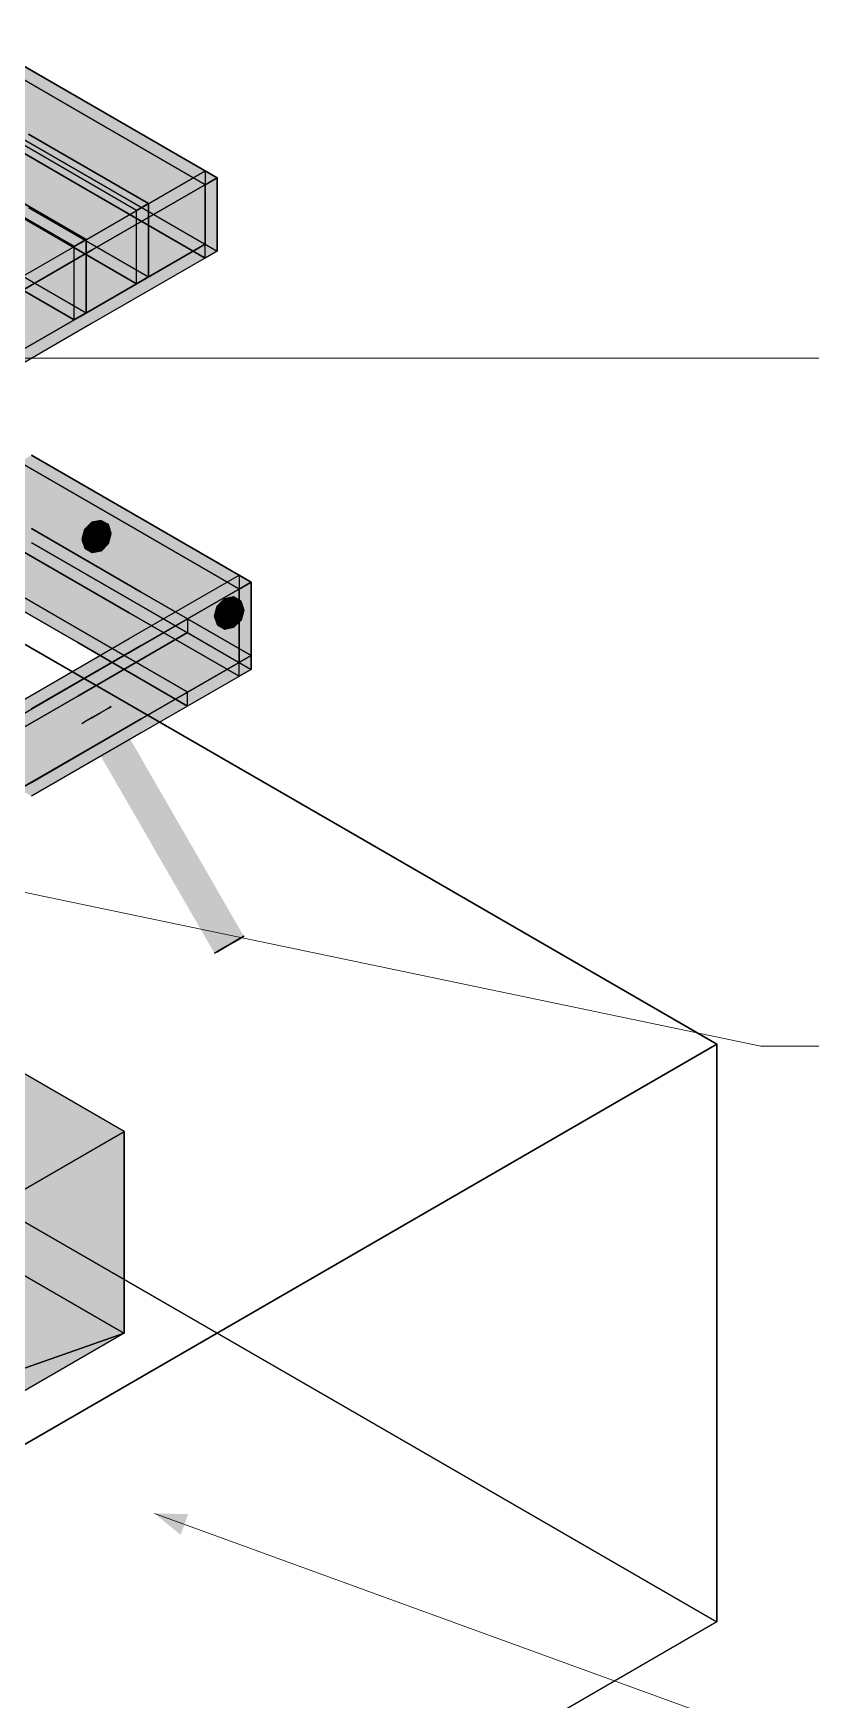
# Model space of a CAD drawing. Header units: metres. Extents: x 0 to 10.2, y 0 to 3.
# Drawn here: x 8.378 to 8.65, y 1.048 to 1.625 of the extents above; entities that cross this region are included whole.
import ezdxf

# ---------------------------------------------------------------- set-up
doc = ezdxf.new("R2010")
doc.units = ezdxf.units.M
doc.header["$LTSCALE"] = 0.25
doc.layers.add('ISO-ARISTAS', color=8, linetype='CONTINUOUS')
doc.layers.add('ISO-CONCRETO-SUP', color=254, linetype='CONTINUOUS', true_color=0xe8e8e8)
doc.layers.add('LLAMADAS', color=30, linetype='CONTINUOUS', lineweight=18)

msp = doc.modelspace()

# ---------------------------------------------------------------- linework, layer by layer
at = {"layer": 'ISO-ARISTAS', "color": 250}
for p, q in [((8.39405, 1.5976), (8.35075, 1.6226)), ((8.39405, 1.5976), (8.35075, 1.6226)), ((8.39821, 1.6), (8.3549, 1.625)), ((8.3549, 1.625), (8.39821, 1.6)), ((8.3549, 1.5996), (8.39821, 1.5746)), ((8.3549, 1.5996), (8.39821, 1.5746)), ((8.44151, 1.575), (8.39821, 1.6)), ((8.39821, 1.6), (8.44151, 1.575)), ((8.39405, 1.5722), (8.35075, 1.5972)), ((8.35075, 1.5972), (8.39405, 1.5722)), ((8.43735, 1.5726), (8.39405, 1.5976)), ((8.43735, 1.5726), (8.39405, 1.5976)), ((8.41362, 1.5637), (8.37198, 1.58774)), ((8.41362, 1.5637), (8.37198, 1.58774)), ((8.41778, 1.5661), (8.37614, 1.59014)), ((8.37614, 1.59014), (8.41778, 1.5661)), ((8.39197, 1.5512), (8.35033, 1.57524)), ((8.39197, 1.5512), (8.35033, 1.57524)), ((8.39613, 1.5536), (8.35449, 1.57764)), ((8.35449, 1.57764), (8.39613, 1.5536)), ((8.39405, 1.5524), (8.43735, 1.5774)), ((8.39405, 1.5524), (8.43735, 1.5774)), ((8.39821, 1.55), (8.44151, 1.575)), ((8.44151, 1.575), (8.39821, 1.55)), ((8.44151, 1.575), (8.43735, 1.5774)), ((8.43735, 1.5774), (8.43735, 1.552)), ((8.43735, 1.5774), (8.43735, 1.552)), ((8.43735, 1.5774), (8.44151, 1.575)), ((8.44151, 1.575), (8.43735, 1.5726)), ((8.43735, 1.5726), (8.44151, 1.575)), ((8.44151, 1.5496), (8.44151, 1.575)), ((8.44151, 1.5496), (8.44151, 1.575)), ((8.44151, 1.575), (8.44151, 1.5496)), ((8.44151, 1.575), (8.44151, 1.5496)), ((8.43735, 1.5472), (8.39405, 1.5722)), ((8.39405, 1.5722), (8.43735, 1.5472)), ((8.39821, 1.5746), (8.44151, 1.5496)), ((8.39821, 1.5746), (8.44151, 1.5496)), ((8.43735, 1.5472), (8.43735, 1.5726)), ((8.43735, 1.5472), (8.43735, 1.5726)), ((8.37614, 1.56474), (8.41778, 1.5407)), ((8.37614, 1.56474), (8.41778, 1.5407)), ((8.41778, 1.5661), (8.41362, 1.5637)), ((8.41362, 1.5637), (8.41778, 1.5661)), ((8.41362, 1.5383), (8.41362, 1.5637)), ((8.41362, 1.5383), (8.41362, 1.5637)), ((8.41778, 1.5407), (8.41778, 1.5661)), ((8.41778, 1.5661), (8.41778, 1.5407)), ((8.41362, 1.5383), (8.37198, 1.56234)), ((8.37198, 1.56234), (8.41362, 1.5383)), ((8.35075, 1.5274), (8.39405, 1.5524)), ((8.35075, 1.5274), (8.39405, 1.5524)), ((8.35449, 1.55224), (8.39613, 1.5282)), ((8.35449, 1.55224), (8.39613, 1.5282)), ((8.39613, 1.5536), (8.39197, 1.5512)), ((8.39197, 1.5512), (8.39613, 1.5536)), ((8.39405, 1.527), (8.43735, 1.552)), ((8.43735, 1.552), (8.39405, 1.527)), ((8.39613, 1.5282), (8.39613, 1.5536)), ((8.39613, 1.5536), (8.39613, 1.5282)), ((8.43735, 1.552), (8.44151, 1.5496)), ((8.43735, 1.552), (8.44151, 1.5496)), ((8.39197, 1.5258), (8.35033, 1.54984)), ((8.35033, 1.54984), (8.39197, 1.5258)), ((8.3549, 1.525), (8.39821, 1.55)), ((8.39821, 1.55), (8.3549, 1.525)), ((8.39197, 1.5258), (8.39197, 1.5512)), ((8.39197, 1.5258), (8.39197, 1.5512)), ((8.44151, 1.5496), (8.39821, 1.5246)), ((8.44151, 1.5496), (8.39821, 1.5246)), ((8.44151, 1.5496), (8.43735, 1.5472)), ((8.44151, 1.5496), (8.43735, 1.5472)), ((8.41778, 1.5407), (8.41362, 1.5383)), ((8.41778, 1.5407), (8.41362, 1.5383)), ((8.35075, 1.502), (8.39405, 1.527)), ((8.39405, 1.527), (8.35075, 1.502)), ((8.39821, 1.5246), (8.3549, 1.4996)), ((8.39821, 1.5246), (8.3549, 1.4996)), ((8.39613, 1.5282), (8.39197, 1.5258)), ((8.39613, 1.5282), (8.39197, 1.5258)), ((8.41524, 1.45697), (8.37719, 1.47893)), ((8.37719, 1.47893), (8.41524, 1.45697)), ((8.41108, 1.45457), (8.37303, 1.47653)), ((8.41108, 1.45457), (8.37303, 1.47653)), ((8.39813, 1.45573), (8.39561, 1.4532)), ((8.39813, 1.45573), (8.39561, 1.4532)), ((8.40127, 1.45638), (8.39813, 1.45573)), ((8.40127, 1.45638), (8.39813, 1.45573)), ((8.40384, 1.4549), (8.40127, 1.45638)), ((8.40384, 1.4549), (8.40127, 1.45638)), ((8.40485, 1.45185), (8.40384, 1.4549)), ((8.40485, 1.45185), (8.40384, 1.4549)), ((8.44913, 1.4326), (8.41108, 1.45457)), ((8.44913, 1.4326), (8.41108, 1.45457)), ((8.45328, 1.435), (8.41524, 1.45697)), ((8.41524, 1.45697), (8.45328, 1.435)), ((8.41524, 1.43157), (8.37719, 1.45353)), ((8.37719, 1.45353), (8.41524, 1.43157)), ((8.37719, 1.44873), (8.41524, 1.42677)), ((8.37719, 1.44873), (8.41524, 1.42677)), ((8.37719, 1.44873), (8.41524, 1.42677)), ((8.37719, 1.44873), (8.41524, 1.42677)), ((8.39561, 1.4532), (8.39467, 1.44975)), ((8.39561, 1.4532), (8.39467, 1.44975)), ((8.39467, 1.44975), (8.39568, 1.4467)), ((8.39467, 1.44975), (8.39568, 1.4467)), ((8.4014, 1.44587), (8.40392, 1.4484)), ((8.4014, 1.44587), (8.40392, 1.4484)), ((8.40392, 1.4484), (8.40485, 1.45185)), ((8.40392, 1.4484), (8.40485, 1.45185)), ((8.41108, 1.42437), (8.37303, 1.44633)), ((8.37303, 1.44633), (8.41108, 1.42437)), ((8.39568, 1.4467), (8.39825, 1.44522)), ((8.39568, 1.4467), (8.39825, 1.44522)), ((8.39825, 1.44522), (8.4014, 1.44587)), ((8.39825, 1.44522), (8.4014, 1.44587)), ((8.39324, 1.41887), (8.35519, 1.44083)), ((8.39324, 1.41887), (8.35519, 1.44083)), ((8.41108, 1.41543), (8.44913, 1.4374)), ((8.41108, 1.41543), (8.44913, 1.4374)), ((8.45328, 1.435), (8.44913, 1.4374)), ((8.44913, 1.4374), (8.44913, 1.4072)), ((8.44913, 1.4374), (8.44913, 1.4072)), ((8.44913, 1.4374), (8.45328, 1.435)), ((8.39324, 1.41407), (8.35519, 1.43603)), ((8.35519, 1.43603), (8.39324, 1.41407)), ((8.41524, 1.41303), (8.45328, 1.435)), ((8.45328, 1.435), (8.41524, 1.41303)), ((8.45328, 1.4096), (8.41524, 1.43157)), ((8.41524, 1.43157), (8.45328, 1.4096)), ((8.45328, 1.435), (8.44913, 1.4326)), ((8.44913, 1.4326), (8.45328, 1.435)), ((8.44913, 1.4024), (8.44913, 1.4326)), ((8.44913, 1.4024), (8.44913, 1.4326)), ((8.45328, 1.4048), (8.45328, 1.435)), ((8.45328, 1.4048), (8.45328, 1.435)), ((8.45328, 1.435), (8.45328, 1.4048)), ((8.45328, 1.435), (8.45328, 1.4048)), ((8.48481, 1.35), (8.3549, 1.425)), ((8.3549, 1.425), (8.48481, 1.35)), ((8.41524, 1.42677), (8.45328, 1.4048)), ((8.41524, 1.42677), (8.45328, 1.4048)), ((8.41524, 1.42677), (8.45328, 1.4048)), ((8.41524, 1.42677), (8.45328, 1.4048)), ((8.44153, 1.42668), (8.4406, 1.42323)), ((8.4406, 1.42323), (8.44153, 1.42668)), ((8.44406, 1.42922), (8.44153, 1.42668)), ((8.44153, 1.42668), (8.44406, 1.42922)), ((8.4472, 1.42987), (8.44406, 1.42922)), ((8.44406, 1.42922), (8.4472, 1.42987)), ((8.44977, 1.42838), (8.4472, 1.42987)), ((8.4472, 1.42987), (8.44977, 1.42838)), ((8.45078, 1.42533), (8.44977, 1.42838)), ((8.44977, 1.42838), (8.45078, 1.42533)), ((8.44985, 1.42188), (8.45078, 1.42533)), ((8.45078, 1.42533), (8.44985, 1.42188)), ((8.39324, 1.40033), (8.43129, 1.4223)), ((8.39324, 1.40033), (8.43129, 1.4223)), ((8.44913, 1.4024), (8.41108, 1.42437)), ((8.41108, 1.42437), (8.44913, 1.4024)), ((8.45328, 1.4096), (8.43129, 1.4223)), ((8.43129, 1.4223), (8.43129, 1.4175)), ((8.43129, 1.4223), (8.43129, 1.4175)), ((8.43129, 1.4223), (8.45328, 1.4096)), ((8.4406, 1.42323), (8.44161, 1.42018)), ((8.44161, 1.42018), (8.4406, 1.42323)), ((8.44161, 1.42018), (8.44418, 1.4187)), ((8.44418, 1.4187), (8.44161, 1.42018)), ((8.44418, 1.4187), (8.44733, 1.41935)), ((8.44733, 1.41935), (8.44418, 1.4187)), ((8.44733, 1.41935), (8.44985, 1.42188)), ((8.44985, 1.42188), (8.44733, 1.41935)), ((8.37303, 1.39347), (8.41108, 1.41543)), ((8.37303, 1.39347), (8.41108, 1.41543)), ((8.43129, 1.3969), (8.39324, 1.41887)), ((8.43129, 1.3969), (8.39324, 1.41887)), ((8.43129, 1.4175), (8.39324, 1.39553)), ((8.39324, 1.39553), (8.43129, 1.4175)), ((8.43129, 1.3921), (8.39324, 1.41407)), ((8.39324, 1.41407), (8.43129, 1.3921)), ((8.43129, 1.4175), (8.45328, 1.4048)), ((8.43129, 1.4175), (8.45328, 1.4048)), ((8.37719, 1.39107), (8.41524, 1.41303)), ((8.41524, 1.41303), (8.37719, 1.39107)), ((8.45328, 1.4096), (8.41524, 1.38763)), ((8.41524, 1.38763), (8.45328, 1.4096)), ((8.45328, 1.4096), (8.43129, 1.3969)), ((8.43129, 1.3969), (8.45328, 1.4096)), ((8.45328, 1.4048), (8.45328, 1.4096)), ((8.45328, 1.4048), (8.45328, 1.4096)), ((8.45328, 1.4096), (8.45328, 1.4048)), ((8.45328, 1.4096), (8.45328, 1.4048)), ((8.41108, 1.38523), (8.44913, 1.4072)), ((8.44913, 1.4072), (8.41108, 1.38523)), ((8.45328, 1.4048), (8.41524, 1.38283)), ((8.45328, 1.4048), (8.41524, 1.38283)), ((8.45328, 1.4048), (8.41524, 1.38283)), ((8.45328, 1.4048), (8.41524, 1.38283)), ((8.45328, 1.4048), (8.43129, 1.3921)), ((8.45328, 1.4048), (8.43129, 1.3921)), ((8.44913, 1.4072), (8.45328, 1.4048)), ((8.44913, 1.4072), (8.45328, 1.4048)), ((8.45328, 1.4048), (8.44913, 1.4024)), ((8.45328, 1.4048), (8.44913, 1.4024)), ((8.35519, 1.37837), (8.39324, 1.40033)), ((8.35519, 1.37837), (8.39324, 1.40033)), ((8.43129, 1.3921), (8.43129, 1.3969)), ((8.43129, 1.3921), (8.43129, 1.3969)), ((8.39324, 1.39553), (8.35519, 1.37357)), ((8.35519, 1.37357), (8.39324, 1.39553)), ((8.40127, 1.38987), (8.40384, 1.39136)), ((8.40127, 1.38987), (8.40384, 1.39136)), ((8.40392, 1.3914), (8.4014, 1.38994)), ((8.40392, 1.3914), (8.4014, 1.38994)), ((8.40384, 1.39136), (8.40485, 1.39194)), ((8.40384, 1.39136), (8.40485, 1.39194)), ((8.40485, 1.39194), (8.40392, 1.3914)), ((8.40485, 1.39194), (8.40392, 1.3914)), ((8.37303, 1.36327), (8.41108, 1.38523)), ((8.41108, 1.38523), (8.37303, 1.36327)), ((8.41524, 1.38763), (8.37719, 1.36567)), ((8.37719, 1.36567), (8.41524, 1.38763)), ((8.39568, 1.38664), (8.39467, 1.38606)), ((8.39568, 1.38664), (8.39467, 1.38606)), ((8.39467, 1.38606), (8.39561, 1.3866)), ((8.39467, 1.38606), (8.39561, 1.3866)), ((8.39561, 1.3866), (8.39813, 1.38806)), ((8.39561, 1.3866), (8.39813, 1.38806)), ((8.39825, 1.38813), (8.39568, 1.38664)), ((8.39825, 1.38813), (8.39568, 1.38664)), ((8.39813, 1.38806), (8.40127, 1.38987)), ((8.39813, 1.38806), (8.40127, 1.38987)), ((8.4014, 1.38994), (8.39825, 1.38813)), ((8.4014, 1.38994), (8.39825, 1.38813)), ((8.41524, 1.38283), (8.37719, 1.36087)), ((8.41524, 1.38283), (8.37719, 1.36087)), ((8.41524, 1.38283), (8.37719, 1.36087)), ((8.41524, 1.38283), (8.37719, 1.36087)), ((8.61471, 1.275), (8.48481, 1.35)), ((8.48481, 1.35), (8.61471, 1.275)), ((8.44406, 1.30851), (8.4472, 1.31032)), ((8.4472, 1.31032), (8.44406, 1.30851)), ((8.44418, 1.30858), (8.44733, 1.31039)), ((8.44733, 1.31039), (8.44418, 1.30858)), ((8.4472, 1.31032), (8.44977, 1.31181)), ((8.44977, 1.31181), (8.4472, 1.31032)), ((8.44733, 1.31039), (8.44985, 1.31185)), ((8.44985, 1.31185), (8.44733, 1.31039)), ((8.44977, 1.31181), (8.45078, 1.31239)), ((8.45078, 1.31239), (8.44977, 1.31181)), ((8.44985, 1.31185), (8.45078, 1.31239)), ((8.45078, 1.31239), (8.44985, 1.31185)), ((8.4406, 1.30651), (8.44161, 1.30709)), ((8.44161, 1.30709), (8.4406, 1.30651)), ((8.4406, 1.30651), (8.44153, 1.30705)), ((8.44153, 1.30705), (8.4406, 1.30651)), ((8.44153, 1.30705), (8.44406, 1.30851)), ((8.44406, 1.30851), (8.44153, 1.30705)), ((8.44161, 1.30709), (8.44418, 1.30858)), ((8.44418, 1.30858), (8.44161, 1.30709)), ((8.61471, 1.275), (8.48481, 1.2)), ((8.48481, 1.2), (8.61471, 1.275)), ((8.61471, 1.175), (8.61471, 1.275)), ((8.61471, 1.275), (8.61471, 1.175)), ((8.40929, 1.2448), (8.36322, 1.2714)), ((8.36322, 1.2182), (8.40929, 1.2448)), ((8.40929, 1.2099), (8.40929, 1.2448)), ((8.40929, 1.2448), (8.40929, 1.2099)), ((8.3549, 1.225), (8.48481, 1.15)), ((8.3549, 1.225), (8.48481, 1.15)), ((8.40929, 1.175), (8.40929, 1.2099)), ((8.40929, 1.2099), (8.40929, 1.175)), ((8.48481, 1.2), (8.3549, 1.125)), ((8.3549, 1.125), (8.48481, 1.2)), ((8.36322, 1.2016), (8.40929, 1.175)), ((8.36322, 1.2016), (8.40929, 1.175)), ((8.40929, 1.175), (8.36322, 1.1484)), ((8.40929, 1.175), (8.36322, 1.1484)), ((8.40929, 1.175), (8.36651, 1.16)), ((8.36651, 1.16), (8.40929, 1.175)), ((8.61471, 1.075), (8.61471, 1.175)), ((8.61471, 1.175), (8.61471, 1.075)), ((8.48481, 1.15), (8.61471, 1.075)), ((8.48481, 1.15), (8.61471, 1.075)), ((8.61471, 1.075), (8.48481, 1)), ((8.61471, 1.075), (8.48481, 1))]:
    msp.add_line(p, q, dxfattribs=at)
at = {"layer": 'ISO-CONCRETO-SUP', "true_color": 0x4b505d}
for points in [[(8.3549, 1.625), (8.39821, 1.6), (8.35075, 1.6226), (8.39405, 1.5976)], [(8.3549, 1.5996), (8.39821, 1.5746), (8.35075, 1.5972), (8.39405, 1.5722)], [(8.39821, 1.6), (8.44151, 1.575), (8.39405, 1.5976), (8.43735, 1.5726)], [(8.37614, 1.59014), (8.41778, 1.5661), (8.37198, 1.58774), (8.41362, 1.5637)], [(8.35449, 1.57764), (8.39613, 1.5536), (8.35033, 1.57524), (8.39197, 1.5512)], [(8.43735, 1.5774), (8.44151, 1.575), (8.39405, 1.5524), (8.39821, 1.55)], [(8.39821, 1.5746), (8.44151, 1.5496), (8.39405, 1.5722), (8.43735, 1.5472)], [(8.37614, 1.56474), (8.41778, 1.5407), (8.37198, 1.56234), (8.41362, 1.5383)], [(8.35449, 1.55224), (8.39613, 1.5282), (8.35033, 1.54984), (8.39197, 1.5258)], [(8.39405, 1.5524), (8.39821, 1.55), (8.35075, 1.5274), (8.3549, 1.525)], [(8.43735, 1.552), (8.44151, 1.5496), (8.39405, 1.527), (8.39821, 1.5246)], [(8.39405, 1.527), (8.39821, 1.5246), (8.35075, 1.502), (8.3549, 1.4996)]]:
    msp.add_solid(points, dxfattribs=at)
at = {"layer": 'ISO-CONCRETO-SUP', "true_color": 0x444854}
for points in [[(8.35075, 1.5972), (8.39405, 1.5722), (8.35075, 1.6226), (8.39405, 1.5976)], [(8.3549, 1.5996), (8.39821, 1.5746), (8.3549, 1.625), (8.39821, 1.6)], [(8.39821, 1.5746), (8.44151, 1.5496), (8.39821, 1.6), (8.44151, 1.575)], [(8.39405, 1.5722), (8.43735, 1.5472), (8.39405, 1.5976), (8.43735, 1.5726)], [(8.37198, 1.56234), (8.41362, 1.5383), (8.37198, 1.58774), (8.41362, 1.5637)], [(8.37614, 1.56474), (8.41778, 1.5407), (8.37614, 1.59014), (8.41778, 1.5661)], [(8.35033, 1.54984), (8.39197, 1.5258), (8.35033, 1.57524), (8.39197, 1.5512)], [(8.35449, 1.55224), (8.39613, 1.5282), (8.35449, 1.57764), (8.39613, 1.5536)], [(8.43735, 1.552), (8.44151, 1.5496), (8.43735, 1.5774), (8.44151, 1.575)]]:
    msp.add_solid(points, dxfattribs=at)
at = {"layer": 'ISO-CONCRETO-SUP', "true_color": 0x3d414b}
for points in [[(8.43735, 1.552), (8.39405, 1.527), (8.43735, 1.5774), (8.39405, 1.5524)], [(8.44151, 1.5496), (8.39821, 1.5246), (8.44151, 1.575), (8.39821, 1.55)], [(8.44151, 1.5496), (8.43735, 1.5472), (8.44151, 1.575), (8.43735, 1.5726)], [(8.41778, 1.5407), (8.41362, 1.5383), (8.41778, 1.5661), (8.41362, 1.5637)], [(8.39405, 1.527), (8.35075, 1.502), (8.39405, 1.5524), (8.35075, 1.5274)], [(8.39613, 1.5282), (8.39197, 1.5258), (8.39613, 1.5536), (8.39197, 1.5512)], [(8.39821, 1.5246), (8.3549, 1.4996), (8.39821, 1.55), (8.3549, 1.525)]]:
    msp.add_solid(points, dxfattribs=at)
at = {"layer": 'ISO-CONCRETO-SUP', "true_color": 0x7d8ca3}
for points in [[(8.37719, 1.47893), (8.41524, 1.45697), (8.37303, 1.47653), (8.41108, 1.45457)], [(8.41524, 1.45697), (8.45328, 1.435), (8.41108, 1.45457), (8.44913, 1.4326)], [(8.37719, 1.45353), (8.41524, 1.43157), (8.35519, 1.44083), (8.39324, 1.41887)], [(8.37719, 1.44873), (8.41524, 1.42677), (8.35519, 1.43603), (8.39324, 1.41407)], [(8.37719, 1.44873), (8.41524, 1.42677), (8.37303, 1.44633), (8.41108, 1.42437)], [(8.44913, 1.4374), (8.45328, 1.435), (8.41108, 1.41543), (8.41524, 1.41303)], [(8.41524, 1.43157), (8.45328, 1.4096), (8.39324, 1.41887), (8.43129, 1.3969)], [(8.41524, 1.42677), (8.45328, 1.4048), (8.39324, 1.41407), (8.43129, 1.3921)], [(8.41524, 1.42677), (8.45328, 1.4048), (8.41108, 1.42437), (8.44913, 1.4024)], [(8.43129, 1.4223), (8.45328, 1.4096), (8.39324, 1.40033), (8.41524, 1.38763)], [(8.41108, 1.41543), (8.41524, 1.41303), (8.37303, 1.39347), (8.37719, 1.39107)], [(8.43129, 1.4175), (8.45328, 1.4048), (8.39324, 1.39553), (8.41524, 1.38283)], [(8.44913, 1.4072), (8.45328, 1.4048), (8.41108, 1.38523), (8.41524, 1.38283)], [(8.39324, 1.40033), (8.41524, 1.38763), (8.35519, 1.37837), (8.37719, 1.36567)], [(8.39324, 1.39553), (8.41524, 1.38283), (8.35519, 1.37357), (8.37719, 1.36087)], [(8.41108, 1.38523), (8.41524, 1.38283), (8.37303, 1.36327), (8.37719, 1.36087)]]:
    msp.add_solid(points, dxfattribs=at)
at = {"layer": 'ISO-CONCRETO-SUP', "true_color": 0x717e93}
for points in [[(8.37719, 1.44873), (8.41524, 1.42677), (8.37719, 1.47893), (8.41524, 1.45697)], [(8.37303, 1.44633), (8.41108, 1.42437), (8.37303, 1.47653), (8.41108, 1.45457)], [(8.41108, 1.42437), (8.44913, 1.4024), (8.41108, 1.45457), (8.44913, 1.4326)], [(8.41524, 1.42677), (8.45328, 1.4048), (8.41524, 1.45697), (8.45328, 1.435)], [(8.37719, 1.44873), (8.41524, 1.42677), (8.37719, 1.45353), (8.41524, 1.43157)], [(8.35519, 1.43603), (8.39324, 1.41407), (8.35519, 1.44083), (8.39324, 1.41887)], [(8.44913, 1.4072), (8.45328, 1.4048), (8.44913, 1.4374), (8.45328, 1.435)], [(8.41524, 1.42677), (8.45328, 1.4048), (8.41524, 1.43157), (8.45328, 1.4096)], [(8.43129, 1.4175), (8.45328, 1.4048), (8.43129, 1.4223), (8.45328, 1.4096)], [(8.39324, 1.41407), (8.43129, 1.3921), (8.39324, 1.41887), (8.43129, 1.3969)]]:
    msp.add_solid(points, dxfattribs=at)
at = {"layer": 'ISO-CONCRETO-SUP', "true_color": 0x75777b}
for points in [[(8.39813, 1.45573), (8.39561, 1.4532), (8.44406, 1.42922), (8.44153, 1.42668)], [(8.4014, 1.44587), (8.40392, 1.4484), (8.44733, 1.41935), (8.44985, 1.42188)], [(8.39976, 1.389), (8.40485, 1.39194), (8.40392, 1.3914)], [(8.39976, 1.389), (8.40384, 1.39136), (8.40485, 1.39194)], [(8.39976, 1.389), (8.40392, 1.3914), (8.4014, 1.38994)], [(8.39976, 1.389), (8.40127, 1.38987), (8.40384, 1.39136)], [(8.39976, 1.389), (8.39568, 1.38664), (8.39467, 1.38606)], [(8.39976, 1.389), (8.39467, 1.38606), (8.39561, 1.3866)], [(8.39976, 1.389), (8.39561, 1.3866), (8.39813, 1.38806)], [(8.39976, 1.389), (8.39825, 1.38813), (8.39568, 1.38664)], [(8.39976, 1.389), (8.39813, 1.38806), (8.40127, 1.38987)], [(8.39976, 1.389), (8.4014, 1.38994), (8.39825, 1.38813)], [(8.44569, 1.30945), (8.44406, 1.30851), (8.4472, 1.31032)], [(8.44569, 1.30945), (8.44733, 1.31039), (8.44418, 1.30858)], [(8.44569, 1.30945), (8.45078, 1.31239), (8.44985, 1.31185)], [(8.44569, 1.30945), (8.44977, 1.31181), (8.45078, 1.31239)], [(8.44569, 1.30945), (8.44985, 1.31185), (8.44733, 1.31039)], [(8.44569, 1.30945), (8.4472, 1.31032), (8.44977, 1.31181)], [(8.44569, 1.30945), (8.44161, 1.30709), (8.4406, 1.30651)], [(8.44569, 1.30945), (8.4406, 1.30651), (8.44153, 1.30705)], [(8.44569, 1.30945), (8.44153, 1.30705), (8.44406, 1.30851)], [(8.44569, 1.30945), (8.44418, 1.30858), (8.44161, 1.30709)]]:
    msp.add_solid(points, dxfattribs=at)
at = {"layer": 'ISO-CONCRETO-SUP', "true_color": 0xa2a4aa}
for points in [[(8.39976, 1.4508), (8.39813, 1.45573), (8.39561, 1.4532)], [(8.39976, 1.4508), (8.40127, 1.45638), (8.39813, 1.45573)], [(8.39976, 1.4508), (8.40384, 1.4549), (8.40127, 1.45638)], [(8.39976, 1.4508), (8.40485, 1.45185), (8.40384, 1.4549)], [(8.39976, 1.4508), (8.39561, 1.4532), (8.39467, 1.44975)], [(8.39976, 1.4508), (8.39467, 1.44975), (8.39568, 1.4467)], [(8.39976, 1.4508), (8.39568, 1.4467), (8.39825, 1.44522)], [(8.39976, 1.4508), (8.39825, 1.44522), (8.4014, 1.44587)], [(8.39976, 1.4508), (8.40392, 1.4484), (8.40485, 1.45185)], [(8.39976, 1.4508), (8.4014, 1.44587), (8.40392, 1.4484)], [(8.44569, 1.42428), (8.44153, 1.42668), (8.4406, 1.42323)], [(8.44569, 1.42428), (8.44406, 1.42922), (8.44153, 1.42668)], [(8.44569, 1.42428), (8.4472, 1.42987), (8.44406, 1.42922)], [(8.44569, 1.42428), (8.44977, 1.42838), (8.4472, 1.42987)], [(8.44569, 1.42428), (8.45078, 1.42533), (8.44977, 1.42838)], [(8.44569, 1.42428), (8.44985, 1.42188), (8.45078, 1.42533)], [(8.44569, 1.42428), (8.4406, 1.42323), (8.44161, 1.42018)], [(8.44569, 1.42428), (8.44161, 1.42018), (8.44418, 1.4187)], [(8.44569, 1.42428), (8.44418, 1.4187), (8.44733, 1.41935)], [(8.44569, 1.42428), (8.44733, 1.41935), (8.44985, 1.42188)]]:
    msp.add_solid(points, dxfattribs=at)
at = {"layer": 'ISO-CONCRETO-SUP', "true_color": 0x67686c}
for points in [[(8.40127, 1.45638), (8.39813, 1.45573), (8.4472, 1.42987), (8.44406, 1.42922)], [(8.39825, 1.44522), (8.4014, 1.44587), (8.44418, 1.4187), (8.44733, 1.41935)]]:
    msp.add_solid(points, dxfattribs=at)
at = {"layer": 'ISO-CONCRETO-SUP', "true_color": 0x616266}
msp.add_solid([(8.40384, 1.4549), (8.40127, 1.45638), (8.44977, 1.42838), (8.4472, 1.42987)], dxfattribs=at)
at = {"layer": 'ISO-CONCRETO-SUP', "true_color": 0x78797e}
for points in [[(8.40485, 1.45185), (8.40384, 1.4549), (8.45078, 1.42533), (8.44977, 1.42838)], [(8.39467, 1.44975), (8.39568, 1.4467), (8.4406, 1.42323), (8.44161, 1.42018)]]:
    msp.add_solid(points, dxfattribs=at)
at = {"layer": 'ISO-CONCRETO-SUP', "true_color": 0x7c7d82}
for points in [[(8.39561, 1.4532), (8.39467, 1.44975), (8.44153, 1.42668), (8.4406, 1.42323)], [(8.40392, 1.4484), (8.40485, 1.45185), (8.44985, 1.42188), (8.45078, 1.42533)]]:
    msp.add_solid(points, dxfattribs=at)
at = {"layer": 'ISO-CONCRETO-SUP', "true_color": 0x6b6d71}
msp.add_solid([(8.39568, 1.4467), (8.39825, 1.44522), (8.44161, 1.42018), (8.44418, 1.4187)], dxfattribs=at)
at = {"layer": 'ISO-CONCRETO-SUP', "true_color": 0x657184}
for points in [[(8.44913, 1.4072), (8.41108, 1.38523), (8.44913, 1.4374), (8.41108, 1.41543)], [(8.45328, 1.4048), (8.41524, 1.38283), (8.45328, 1.435), (8.41524, 1.41303)], [(8.45328, 1.4048), (8.44913, 1.4024), (8.45328, 1.435), (8.44913, 1.4326)], [(8.43129, 1.4175), (8.39324, 1.39553), (8.43129, 1.4223), (8.39324, 1.40033)], [(8.41108, 1.38523), (8.37303, 1.36327), (8.41108, 1.41543), (8.37303, 1.39347)], [(8.41524, 1.38283), (8.37719, 1.36087), (8.41524, 1.41303), (8.37719, 1.39107)], [(8.45328, 1.4048), (8.41524, 1.38283), (8.45328, 1.4096), (8.41524, 1.38763)], [(8.45328, 1.4048), (8.43129, 1.3921), (8.45328, 1.4096), (8.43129, 1.3969)], [(8.39324, 1.39553), (8.35519, 1.37357), (8.39324, 1.40033), (8.35519, 1.37837)], [(8.41524, 1.38283), (8.37719, 1.36087), (8.41524, 1.38763), (8.37719, 1.36567)]]:
    msp.add_solid(points, dxfattribs=at)
at = {"layer": 'ISO-CONCRETO-SUP', "true_color": 0x989aa0}
for points in [[(8.40127, 1.38987), (8.40384, 1.39136), (8.4472, 1.31032), (8.44977, 1.31181)], [(8.39825, 1.38813), (8.39568, 1.38664), (8.44418, 1.30858), (8.44161, 1.30709)]]:
    msp.add_solid(points, dxfattribs=at)
at = {"layer": 'ISO-CONCRETO-SUP', "true_color": 0x97999e}
for points in [[(8.40392, 1.3914), (8.4014, 1.38994), (8.44985, 1.31185), (8.44733, 1.31039)], [(8.39561, 1.3866), (8.39813, 1.38806), (8.44153, 1.30705), (8.44406, 1.30851)]]:
    msp.add_solid(points, dxfattribs=at)
at = {"layer": 'ISO-CONCRETO-SUP', "true_color": 0x77787d}
for points in [[(8.40384, 1.39136), (8.40485, 1.39194), (8.44977, 1.31181), (8.45078, 1.31239)], [(8.39568, 1.38664), (8.39467, 1.38606), (8.44161, 1.30709), (8.4406, 1.30651)]]:
    msp.add_solid(points, dxfattribs=at)
at = {"layer": 'ISO-CONCRETO-SUP', "true_color": 0x75767a}
for points in [[(8.40485, 1.39194), (8.40392, 1.3914), (8.45078, 1.31239), (8.44985, 1.31185)], [(8.39467, 1.38606), (8.39561, 1.3866), (8.4406, 1.30651), (8.44153, 1.30705)]]:
    msp.add_solid(points, dxfattribs=at)
at = {"layer": 'ISO-CONCRETO-SUP', "true_color": 0xa4a6ac}
for points in [[(8.39813, 1.38806), (8.40127, 1.38987), (8.44406, 1.30851), (8.4472, 1.31032)], [(8.4014, 1.38994), (8.39825, 1.38813), (8.44733, 1.31039), (8.44418, 1.30858)]]:
    msp.add_solid(points, dxfattribs=at)
at = {"layer": 'ISO-CONCRETO-SUP', "true_color": 0xadada7}
for points in [[(8.36322, 1.2365), (8.40929, 1.2099), (8.36322, 1.2714), (8.40929, 1.2448)], [(8.36322, 1.2016), (8.40929, 1.175), (8.36322, 1.2365), (8.40929, 1.2099)]]:
    msp.add_solid(points, dxfattribs=at)
at = {"layer": 'ISO-CONCRETO-SUP', "true_color": 0x9b9b95}
for points in [[(8.40929, 1.2099), (8.36322, 1.1833), (8.40929, 1.2448), (8.36322, 1.2182)], [(8.40929, 1.175), (8.36322, 1.1484), (8.40929, 1.2099), (8.36322, 1.1833)]]:
    msp.add_solid(points, dxfattribs=at)
at = {"layer": 'ISO-CONCRETO-SUP', "true_color": 0xbebeb6}
msp.add_solid([(8.36322, 1.2016), (8.40929, 1.175), (8.33113, 1.18043), (8.36651, 1.16)], dxfattribs=at)
at = {"layer": 'ISO-CONCRETO-SUP', "true_color": 0x989891}
msp.add_solid([(8.40929, 1.175), (8.36322, 1.1484), (8.36651, 1.16), (8.33113, 1.13958)], dxfattribs=at)
at = {"layer": 'LLAMADAS'}
for p, q in [((8.63, 1.5125), (8.11675, 1.5125)), ((8.65, 1.5125), (8.63, 1.5125)), ((8.63, 1.27433), (8.29584, 1.3441)), ((8.65, 1.27433), (8.63, 1.27433)), ((8.63, 1.03617), (8.41986, 1.1125))]:
    msp.add_line(p, q, dxfattribs=at)
msp.add_solid([(8.41986, 1.1125), (8.42888, 1.10513), (8.43151, 1.11236)], dxfattribs=at)

doc.saveas('drawing.dxf')
